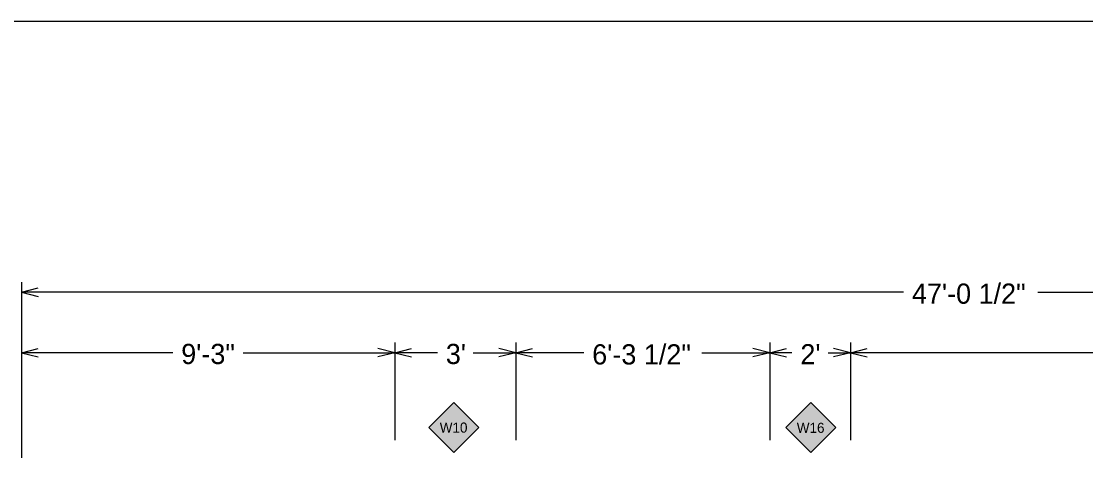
# Model space of a CAD drawing. Header units: inches. Extents: x 0.6 to 35.4, y -22.9 to 0.3.
# Drawn here: x 12.4 to 19, y -2.45 to 0.25 of the extents above; entities that cross this region are included whole.
import ezdxf

# ---------------------------------------------------------------- set-up
doc = ezdxf.new("R2010")
doc.units = ezdxf.units.IN
doc.header["$MEASUREMENT"] = 0
doc.layers.add('CAD_  Default', color=7, linetype='Continuous', lineweight=18, true_color=0x000000)
doc.layers.add('Layout Box Export Contents', color=7, linetype='Continuous', lineweight=0, true_color=0x000000)

msp = doc.modelspace()

# ---------------------------------------------------------------- linework, layer by layer
at = {"layer": 'CAD_  Default', "transparency": 33554687}
msp.add_line((0.6251, 0.2533), (35.385, 0.2533), dxfattribs=at)
at = {"layer": 'Layout Box Export Contents', "color": 176, "linetype": 'Continuous', "lineweight": 18, "true_color": 0x000080, "transparency": 33554687}
for p, q in [((12.4042, -1.3623), (12.4042, -2.4501)), ((12.4042, -1.4248), (12.5083, -1.3988)), ((12.4042, -1.4248), (12.5083, -1.4509)), ((17.8687, -1.4248), (12.4042, -1.4248)), ((18.7004, -1.4248), (24.1649, -1.4248)), ((12.4042, -1.7373), (12.4042, -2.4501)), ((12.4042, -1.7998), (12.5083, -1.7738)), ((14.7167, -1.7998), (14.6125, -1.7738)), ((14.7167, -1.7373), (14.7167, -2.3415)), ((14.7167, -1.7998), (14.8208, -1.7738)), ((15.4667, -1.7998), (15.3625, -1.7738)), ((15.4667, -1.7373), (15.4667, -2.3415)), ((15.4667, -1.7998), (15.5708, -1.7738)), ((17.0399, -1.7998), (16.9358, -1.7738)), ((17.0399, -1.7373), (17.0399, -2.3415)), ((17.0399, -1.7998), (17.1441, -1.7738)), ((17.5399, -1.7998), (17.4358, -1.7738)), ((17.5399, -1.7373), (17.5399, -2.3415)), ((17.5399, -1.7998), (17.6441, -1.7738)), ((12.4042, -1.7998), (12.5083, -1.8259)), ((13.3421, -1.7998), (12.4042, -1.7998)), ((13.7788, -1.7998), (14.7167, -1.7998)), ((14.7167, -1.7998), (14.6125, -1.8259)), ((14.7167, -1.7998), (14.8208, -1.8259)), ((14.9814, -1.7998), (14.7167, -1.7998)), ((15.2019, -1.7998), (15.4667, -1.7998)), ((15.4667, -1.7998), (15.3625, -1.8259)), ((15.4667, -1.7998), (15.5708, -1.8259)), ((15.8881, -1.7998), (15.4667, -1.7998)), ((16.6185, -1.7998), (17.0399, -1.7998)), ((17.0399, -1.7998), (16.9358, -1.8259)), ((17.0399, -1.7998), (17.1441, -1.8259)), ((17.1778, -1.7998), (17.0399, -1.7998)), ((17.402, -1.7998), (17.5399, -1.7998)), ((17.5399, -1.7998), (17.4358, -1.8259)), ((17.5399, -1.7998), (17.6441, -1.8259)), ((20.5828, -1.7998), (17.5399, -1.7998))]:
    msp.add_line(p, q, dxfattribs=at)
at = {"layer": 'Layout Box Export Contents', "color": 156, "linetype": 'Continuous', "lineweight": 9, "true_color": 0x004080, "transparency": 33554687}
for points in [[(15.0829, -2.4176), (14.9279, -2.2626), (15.0829, -2.1076), (15.2379, -2.2626)], [(15.0829, -2.4176), (14.9279, -2.2626), (15.0829, -2.1076), (15.2379, -2.2626)], [(17.295, -2.4172), (17.1404, -2.2626), (17.295, -2.108), (17.4496, -2.2626)], [(17.295, -2.4172), (17.1404, -2.2626), (17.295, -2.108), (17.4496, -2.2626)]]:
    msp.add_lwpolyline(points, close=True, dxfattribs=at)
at = {"layer": 'Layout Box Export Contents', "color": 7, "linetype": 'Continuous', "lineweight": 9, "true_color": 0xffffff, "transparency": 33554687}
for points in [[(14.9279, -2.2626), (15.0829, -2.1076), (14.9279, -2.2626), (15.2379, -2.2626)], [(17.1404, -2.2626), (17.295, -2.108), (17.1404, -2.2626), (17.4496, -2.2626)], [(15.2379, -2.2626), (15.0829, -2.4176), (15.2379, -2.2626), (14.9279, -2.2626)], [(17.4496, -2.2626), (17.295, -2.4172), (17.4496, -2.2626), (17.1404, -2.2626)]]:
    msp.add_solid(points, dxfattribs=at)

# ---------------------------------------------------------------- texts
at = {"layer": 'Layout Box Export Contents', "color": 176, "linetype": 'Continuous', "lineweight": 18, "true_color": 0x000080, "transparency": 33554687, "char_height": 0.125, "attachment_point": 7}
for s, insert, width in [('\\fChief Blueprint|b0|i0|c0|p0;47\'-0 1/2"', (17.9208, -1.498), 0.77625), ('\\fChief Blueprint|b0|i0|c0|p0;9\'-3"', (13.3942, -1.8717), 0.38625), ("\\fChief Blueprint|b0|i0|c0|p0;3'", (15.0335, -1.8717), 0.13875), ('\\fChief Blueprint|b0|i0|c0|p0;6\'-3 1/2"', (15.9402, -1.8742), 0.67875), ("\\fChief Blueprint|b0|i0|c0|p0;2'", (17.2299, -1.8717), 0.13875)]:
    msp.add_mtext(s, dxfattribs=dict(at, insert=insert, width=width))
at = {"layer": 'Layout Box Export Contents', "color": 156, "linetype": 'Continuous', "lineweight": 9, "true_color": 0x004080, "transparency": 33554687, "char_height": 0.0625, "attachment_point": 7}
for s, insert, width in [('\\fChief Blueprint|b0|i0|c0|p0;W10', (14.9957, -2.2957), 0.2175), ('\\fChief Blueprint|b0|i0|c0|p0;W16', (17.2075, -2.297), 0.218125)]:
    msp.add_mtext(s, dxfattribs=dict(at, insert=insert, width=width))

doc.saveas('drawing.dxf')
